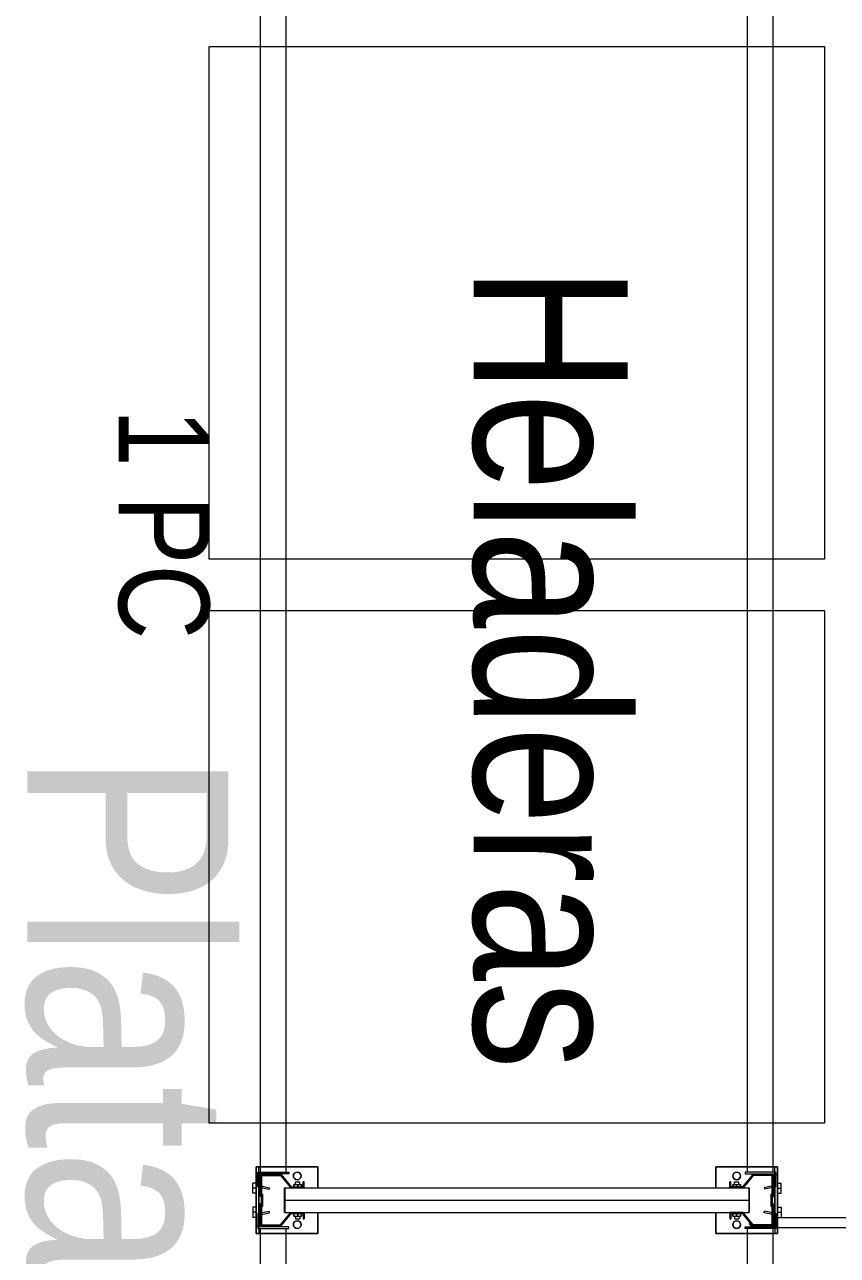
# Model space of a CAD drawing. Header units: metres. Extents: x 0 to 8715937, y -236336 to 216.
# Drawn here: x 126.954 to 128.539, y 80.287 to 82.687 of the extents above; entities that cross this region are included whole.
import ezdxf

# ---------------------------------------------------------------- set-up
doc = ezdxf.new("R2010")
doc.units = ezdxf.units.M
doc.header["$MEASUREMENT"] = 0
for name, color, linetype in [('0-BLOCK-EQUIPAMIENTO', 7, 'Continuous'), ('AAA BAST', 5, 'Continuous'), ('AAA CONECT', 3, 'Continuous'), ('AAA LARG', 1, 'Continuous'), ('AAA PALLETS', 7, 'Continuous'), ('TEXTO', 7, 'Continuous')]:
    doc.layers.add(name, color=color, linetype=linetype)
doc.styles.add('AR', font='arial.ttf')

# ---------------------------------------------------------------- blocks, each defined once
blk = doc.blocks.new('1A MODULO D FTE')
at = {"layer": 'AAA BAST', "lineweight": 5}
for points in [[(-2.34, -0.835), (-2.34, -0.833), (-2.35, -0.833), (-2.35, -0.81), (-2.326, -0.79), (-2.326, -0.75), (-2.366, -0.75), (-2.366, -0.752), (-2.386, -0.752), (-2.386, -0.75), (-2.426, -0.75), (-2.426, -0.79), (-2.402, -0.81), (-2.402, -0.833), (-2.412, -0.833), (-2.412, -0.835), (-2.4, -0.835), (-2.4, -0.8091), (-2.424, -0.7891), (-2.424, -0.752), (-2.388, -0.752), (-2.388, -0.754), (-2.364, -0.754), (-2.364, -0.752), (-2.328, -0.752), (-2.328, -0.7891), (-2.352, -0.8091), (-2.352, -0.835)], [(-0.012, -0.835), (-0.012, -0.833), (-0.002, -0.833), (-0.002, -0.81), (-0.026, -0.79), (-0.026, -0.75), (0.014, -0.75), (0.014, -0.752), (0.034, -0.752), (0.034, -0.75), (0.074, -0.75), (0.074, -0.79), (0.05, -0.81), (0.05, -0.833), (0.06, -0.833), (0.06, -0.835), (0.048, -0.835), (0.048, -0.8091), (0.072, -0.7891), (0.072, -0.752), (0.036, -0.752), (0.036, -0.754), (0.012, -0.754), (0.012, -0.752), (-0.024, -0.752), (-0.024, -0.7891), (0, -0.8091), (0, -0.835)], [(-2.34, -1.665), (-2.34, -1.667), (-2.35, -1.667), (-2.35, -1.69), (-2.326, -1.71), (-2.326, -1.75), (-2.366, -1.75), (-2.366, -1.748), (-2.386, -1.748), (-2.386, -1.75), (-2.426, -1.75), (-2.426, -1.71), (-2.402, -1.69), (-2.402, -1.667), (-2.412, -1.667), (-2.412, -1.665), (-2.4, -1.665), (-2.4, -1.6909), (-2.424, -1.7109), (-2.424, -1.748), (-2.388, -1.748), (-2.388, -1.746), (-2.364, -1.746), (-2.364, -1.748), (-2.328, -1.748), (-2.328, -1.7109), (-2.352, -1.6909), (-2.352, -1.665)], [(-0.012, -1.665), (-0.012, -1.667), (-0.002, -1.667), (-0.002, -1.69), (-0.026, -1.71), (-0.026, -1.75), (0.014, -1.75), (0.014, -1.748), (0.034, -1.748), (0.034, -1.75), (0.074, -1.75), (0.074, -1.71), (0.05, -1.69), (0.05, -1.667), (0.06, -1.667), (0.06, -1.665), (0.048, -1.665), (0.048, -1.6909), (0.072, -1.7109), (0.072, -1.748), (0.036, -1.748), (0.036, -1.746), (0.012, -1.746), (0.012, -1.748), (-0.024, -1.748), (-0.024, -1.7109), (0, -1.6909), (0, -1.665)]]:
    blk.add_hatch(color=251, dxfattribs=at).paths.add_polyline_path(points)
at = {"layer": 'AAA BAST', "color": 251, "lineweight": 5}
for p, q in [((-2.426, -0.7418), (-2.441, -0.7418)), ((-2.441, -0.7418), (-2.441, -0.8618)), ((-2.326, -0.7418), (-2.426, -0.7418)), ((-2.426, -0.7418), (-2.426, -0.7468)), ((-2.3895, -0.7348), (-2.4095, -0.7348)), ((-2.4095, -0.7418), (-2.4095, -0.7348)), ((-2.3995, -0.7418), (-2.3995, -0.7348)), ((-2.3895, -0.7418), (-2.3895, -0.7348)), ((-2.3625, -0.7348), (-2.3425, -0.7348)), ((-2.3625, -0.7418), (-2.3625, -0.7348)), ((-2.3525, -0.7418), (-2.3525, -0.7348)), ((-2.3425, -0.7418), (-2.3425, -0.7348)), ((-2.326, -0.7468), (-2.326, -0.7418)), ((-2.311, -0.7418), (-2.326, -0.7418)), ((-2.311, -0.8618), (-2.311, -0.7418)), ((-0.041, -0.8618), (-0.041, -0.7418)), ((-0.041, -0.7418), (-0.026, -0.7418)), ((-0.026, -0.7468), (-0.026, -0.7418)), ((-0.026, -0.7418), (0.074, -0.7418)), ((0.0105, -0.7348), (-0.0095, -0.7348)), ((-0.0095, -0.7418), (-0.0095, -0.7348)), ((0.0005, -0.7418), (0.0005, -0.7348)), ((0.0105, -0.7418), (0.0105, -0.7348)), ((0.0375, -0.7348), (0.0575, -0.7348)), ((0.0375, -0.7418), (0.0375, -0.7348)), ((0.0475, -0.7418), (0.0475, -0.7348)), ((0.0575, -0.7418), (0.0575, -0.7348)), ((0.074, -0.7418), (0.074, -0.7468)), ((0.074, -0.7418), (0.089, -0.7418)), ((0.089, -0.7418), (0.089, -0.8618)), ((-2.426, -0.7468), (-2.441, -0.7468)), ((-2.426, -0.7468), (-2.326, -0.7468)), ((-2.386, -0.75), (-2.426, -0.75)), ((-2.426, -0.75), (-2.426, -0.79)), ((-2.424, -0.752), (-2.424, -0.7891)), ((-2.388, -0.752), (-2.424, -0.752)), ((-2.416, -0.75), (-2.416, -0.7468)), ((-2.416, -0.7468), (-2.383, -0.7468)), ((-2.388, -0.752), (-2.388, -0.754)), ((-2.364, -0.754), (-2.388, -0.754)), ((-2.386, -0.75), (-2.386, -0.752)), ((-2.386, -0.75), (-2.383, -0.75)), ((-2.366, -0.752), (-2.386, -0.752)), ((-2.383, -0.75), (-2.383, -0.7468)), ((-2.369, -0.75), (-2.369, -0.7468)), ((-2.366, -0.75), (-2.369, -0.75)), ((-2.326, -0.75), (-2.366, -0.75)), ((-2.366, -0.75), (-2.366, -0.752)), ((-2.328, -0.752), (-2.364, -0.752)), ((-2.364, -0.752), (-2.364, -0.754)), ((-2.336, -0.75), (-2.336, -0.7468)), ((-2.328, -0.752), (-2.328, -0.7891)), ((-2.326, -0.7468), (-2.311, -0.7468)), ((-2.326, -0.75), (-2.326, -0.79)), ((-0.026, -0.7468), (-0.041, -0.7468)), ((0.074, -0.7468), (-0.026, -0.7468)), ((-0.026, -0.75), (0.014, -0.75)), ((-0.026, -0.75), (-0.026, -0.79)), ((-0.024, -0.752), (-0.024, -0.7891)), ((-0.024, -0.752), (0.012, -0.752)), ((-0.016, -0.75), (-0.016, -0.7468)), ((0.012, -0.752), (0.012, -0.754)), ((0.012, -0.754), (0.036, -0.754)), ((0.014, -0.75), (0.014, -0.752)), ((0.014, -0.75), (0.017, -0.75)), ((0.014, -0.752), (0.034, -0.752)), ((0.017, -0.75), (0.017, -0.7468)), ((0.031, -0.75), (0.031, -0.7468)), ((0.064, -0.7468), (0.031, -0.7468)), ((0.034, -0.75), (0.031, -0.75)), ((0.034, -0.75), (0.074, -0.75)), ((0.034, -0.75), (0.034, -0.752)), ((0.036, -0.752), (0.072, -0.752)), ((0.036, -0.752), (0.036, -0.754)), ((0.064, -0.75), (0.064, -0.7468)), ((0.072, -0.752), (0.072, -0.7891)), ((0.074, -0.7468), (0.089, -0.7468)), ((0.074, -0.75), (0.074, -0.79)), ((-2.426, -0.79), (-2.402, -0.81)), ((-2.424, -0.7891), (-2.4, -0.8091)), ((-2.328, -0.7891), (-2.352, -0.8091)), ((-2.326, -0.79), (-2.35, -0.81)), ((-0.026, -0.79), (-0.002, -0.81)), ((-0.024, -0.7891), (0, -0.8091)), ((0.072, -0.7891), (0.048, -0.8091)), ((0.074, -0.79), (0.05, -0.81)), ((-2.402, -0.814), (-2.407, -0.814)), ((-2.407, -0.829), (-2.407, -0.814)), ((-2.402, -0.81), (-2.402, -0.833)), ((-2.4, -0.797), (-2.376, -0.797)), ((-2.4, -1.703), (-2.4, -0.797)), ((-2.4, -0.8091), (-2.4, -0.835)), ((-2.376, -0.797), (-2.352, -0.797)), ((-2.376, -1.703), (-2.376, -0.797)), ((-2.352, -1.703), (-2.352, -0.797)), ((-2.352, -0.8091), (-2.352, -0.835)), ((-2.35, -0.81), (-2.35, -0.833)), ((-2.345, -0.814), (-2.35, -0.814)), ((-2.35, -0.829), (-2.35, -0.814)), ((-2.345, -0.829), (-2.345, -0.814)), ((-0.007, -0.814), (-0.002, -0.814)), ((-0.007, -0.829), (-0.007, -0.814)), ((-0.002, -0.81), (-0.002, -0.833)), ((-0.002, -0.829), (-0.002, -0.814)), ((0.024, -0.797), (0, -0.797)), ((0, -1.703), (0, -0.797)), ((0, -0.8091), (0, -0.835)), ((0.048, -0.797), (0.024, -0.797)), ((0.024, -1.703), (0.024, -0.797)), ((0.048, -1.703), (0.048, -0.797)), ((0.048, -0.8091), (0.048, -0.835)), ((0.05, -0.81), (0.05, -0.833)), ((0.05, -0.814), (0.055, -0.814)), ((0.055, -0.829), (0.055, -0.814)), ((-2.402, -0.833), (-2.412, -0.833)), ((-2.412, -0.833), (-2.412, -0.835)), ((-2.4, -0.835), (-2.412, -0.835)), ((-2.402, -0.8215), (-2.407, -0.8215)), ((-2.402, -0.829), (-2.407, -0.829)), ((-2.352, -0.835), (-2.34, -0.835)), ((-2.345, -0.8215), (-2.35, -0.8215)), ((-2.345, -0.829), (-2.35, -0.829)), ((-2.35, -0.833), (-2.34, -0.833)), ((-2.345, -0.8172), (-2.34, -0.8172)), ((-2.345, -0.8257), (-2.34, -0.8257)), ((-2.34, -0.8257), (-2.34, -0.8172)), ((-2.34, -0.835), (-2.34, -0.833)), ((-0.007, -0.8172), (-0.012, -0.8172)), ((-0.012, -0.8257), (-0.012, -0.8172)), ((-0.007, -0.8257), (-0.012, -0.8257)), ((-0.002, -0.833), (-0.012, -0.833)), ((-0.012, -0.835), (-0.012, -0.833)), ((0, -0.835), (-0.012, -0.835)), ((-0.007, -0.8215), (-0.002, -0.8215)), ((-0.007, -0.829), (-0.002, -0.829)), ((0.048, -0.835), (0.06, -0.835)), ((0.05, -0.8215), (0.055, -0.8215)), ((0.05, -0.829), (0.055, -0.829)), ((0.05, -0.833), (0.06, -0.833)), ((0.06, -0.833), (0.06, -0.835)), ((-2.441, -0.8618), (-2.4, -0.8618)), ((-2.352, -0.8618), (-2.311, -0.8618)), ((0, -0.8618), (-0.041, -0.8618)), ((0.089, -0.8618), (0.048, -0.8618)), ((-2.441, -1.7582), (-2.441, -1.6382)), ((-2.441, -1.6382), (-2.4, -1.6382)), ((-2.352, -1.6382), (-2.311, -1.6382)), ((-2.311, -1.6382), (-2.311, -1.7582)), ((0, -1.6382), (-0.041, -1.6382)), ((-0.041, -1.6382), (-0.041, -1.7582)), ((0.089, -1.6382), (0.048, -1.6382)), ((0.089, -1.7582), (0.089, -1.6382)), ((-2.4, -1.665), (-2.412, -1.665)), ((-2.412, -1.667), (-2.412, -1.665)), ((-2.402, -1.667), (-2.412, -1.667)), ((-2.402, -1.6699), (-2.407, -1.6699)), ((-2.407, -1.6849), (-2.407, -1.6699)), ((-2.402, -1.6774), (-2.407, -1.6774)), ((-2.402, -1.69), (-2.402, -1.667)), ((-2.4, -1.6909), (-2.4, -1.665)), ((-2.352, -1.6909), (-2.352, -1.665)), ((-2.352, -1.665), (-2.34, -1.665)), ((-2.35, -1.69), (-2.35, -1.667)), ((-2.35, -1.667), (-2.34, -1.667)), ((-2.345, -1.6699), (-2.35, -1.6699)), ((-2.35, -1.6849), (-2.35, -1.6699)), ((-2.345, -1.6774), (-2.35, -1.6774)), ((-2.345, -1.6849), (-2.345, -1.6699)), ((-2.345, -1.6732), (-2.34, -1.6732)), ((-2.34, -1.665), (-2.34, -1.667)), ((-2.34, -1.6817), (-2.34, -1.6732)), ((0, -1.665), (-0.012, -1.665)), ((-0.012, -1.665), (-0.012, -1.667)), ((-0.002, -1.667), (-0.012, -1.667)), ((-0.007, -1.6732), (-0.012, -1.6732)), ((-0.012, -1.6817), (-0.012, -1.6732)), ((-0.007, -1.6699), (-0.002, -1.6699)), ((-0.007, -1.6849), (-0.007, -1.6699)), ((-0.007, -1.6774), (-0.002, -1.6774)), ((-0.002, -1.69), (-0.002, -1.667)), ((-0.002, -1.6849), (-0.002, -1.6699)), ((0, -1.6909), (0, -1.665)), ((0.048, -1.6909), (0.048, -1.665)), ((0.048, -1.665), (0.06, -1.665)), ((0.05, -1.69), (0.05, -1.667)), ((0.05, -1.667), (0.06, -1.667)), ((0.05, -1.6699), (0.055, -1.6699)), ((0.05, -1.6774), (0.055, -1.6774)), ((0.055, -1.6849), (0.055, -1.6699)), ((0.06, -1.667), (0.06, -1.665)), ((-2.426, -1.71), (-2.402, -1.69)), ((-2.424, -1.7109), (-2.4, -1.6909)), ((-2.402, -1.6849), (-2.407, -1.6849)), ((-2.4, -1.703), (-2.376, -1.703)), ((-2.376, -1.703), (-2.352, -1.703)), ((-2.328, -1.7109), (-2.352, -1.6909)), ((-2.345, -1.6849), (-2.35, -1.6849)), ((-2.326, -1.71), (-2.35, -1.69)), ((-2.345, -1.6817), (-2.34, -1.6817)), ((-0.026, -1.71), (-0.002, -1.69)), ((-0.024, -1.7109), (0, -1.6909)), ((-0.007, -1.6817), (-0.012, -1.6817)), ((-0.007, -1.6849), (-0.002, -1.6849)), ((0.024, -1.703), (0, -1.703)), ((0.048, -1.703), (0.024, -1.703)), ((0.072, -1.7109), (0.048, -1.6909)), ((0.05, -1.6849), (0.055, -1.6849)), ((0.074, -1.71), (0.05, -1.69)), ((-2.426, -1.75), (-2.426, -1.71)), ((-2.424, -1.748), (-2.424, -1.7109)), ((-2.328, -1.748), (-2.328, -1.7109)), ((-2.326, -1.75), (-2.326, -1.71)), ((-0.026, -1.75), (-0.026, -1.71)), ((-0.024, -1.748), (-0.024, -1.7109)), ((0.072, -1.748), (0.072, -1.7109)), ((0.074, -1.75), (0.074, -1.71)), ((-2.386, -1.75), (-2.426, -1.75)), ((-2.388, -1.748), (-2.424, -1.748)), ((-2.416, -1.75), (-2.416, -1.7532)), ((-2.388, -1.748), (-2.388, -1.746)), ((-2.364, -1.746), (-2.388, -1.746)), ((-2.366, -1.748), (-2.386, -1.748)), ((-2.386, -1.75), (-2.386, -1.748)), ((-2.386, -1.75), (-2.383, -1.75)), ((-2.383, -1.75), (-2.383, -1.7532)), ((-2.369, -1.75), (-2.369, -1.7532)), ((-2.366, -1.75), (-2.369, -1.75)), ((-2.366, -1.75), (-2.366, -1.748)), ((-2.326, -1.75), (-2.366, -1.75)), ((-2.364, -1.748), (-2.364, -1.746)), ((-2.328, -1.748), (-2.364, -1.748)), ((-2.336, -1.75), (-2.336, -1.7532)), ((-0.026, -1.75), (0.014, -1.75)), ((-0.024, -1.748), (0.012, -1.748)), ((-0.016, -1.75), (-0.016, -1.7532)), ((0.012, -1.748), (0.012, -1.746)), ((0.012, -1.746), (0.036, -1.746)), ((0.014, -1.748), (0.034, -1.748)), ((0.014, -1.75), (0.014, -1.748)), ((0.014, -1.75), (0.017, -1.75)), ((0.017, -1.75), (0.017, -1.7532)), ((0.031, -1.75), (0.031, -1.7532)), ((0.034, -1.75), (0.031, -1.75)), ((0.034, -1.75), (0.034, -1.748)), ((0.034, -1.75), (0.074, -1.75)), ((0.036, -1.748), (0.036, -1.746)), ((0.036, -1.748), (0.072, -1.748)), ((0.064, -1.75), (0.064, -1.7532)), ((-2.426, -1.7532), (-2.441, -1.7532)), ((-2.426, -1.7582), (-2.441, -1.7582)), ((-2.426, -1.7532), (-2.326, -1.7532)), ((-2.426, -1.7582), (-2.426, -1.7532)), ((-2.326, -1.7582), (-2.426, -1.7582)), ((-2.416, -1.7532), (-2.383, -1.7532)), ((-2.4095, -1.7582), (-2.4095, -1.7652)), ((-2.3895, -1.7652), (-2.4095, -1.7652)), ((-2.3995, -1.7582), (-2.3995, -1.7652)), ((-2.3895, -1.7582), (-2.3895, -1.7652)), ((-2.3625, -1.7582), (-2.3625, -1.7652)), ((-2.3625, -1.7652), (-2.3425, -1.7652)), ((-2.3525, -1.7582), (-2.3525, -1.7652)), ((-2.3425, -1.7582), (-2.3425, -1.7652)), ((-2.326, -1.7532), (-2.326, -1.7582)), ((-2.326, -1.7532), (-2.311, -1.7532)), ((-2.311, -1.7582), (-2.326, -1.7582)), ((-0.026, -1.7532), (-0.041, -1.7532)), ((-0.041, -1.7582), (-0.026, -1.7582)), ((0.074, -1.7532), (-0.026, -1.7532)), ((-0.026, -1.7532), (-0.026, -1.7582)), ((-0.026, -1.7582), (0.074, -1.7582)), ((-0.0095, -1.7582), (-0.0095, -1.7652)), ((0.0105, -1.7652), (-0.0095, -1.7652)), ((0.0005, -1.7582), (0.0005, -1.7652)), ((0.0105, -1.7582), (0.0105, -1.7652)), ((0.064, -1.7532), (0.031, -1.7532)), ((0.0375, -1.7582), (0.0375, -1.7652)), ((0.0375, -1.7652), (0.0575, -1.7652)), ((0.0475, -1.7582), (0.0475, -1.7652)), ((0.0575, -1.7582), (0.0575, -1.7652)), ((0.074, -1.7582), (0.074, -1.7532)), ((0.074, -1.7532), (0.089, -1.7532)), ((0.074, -1.7582), (0.089, -1.7582))]:
    blk.add_line(p, q, dxfattribs=at)
for centre in [(-2.4235, -0.8215), (-2.3285, -0.8215), (-0.0235, -0.8215), (0.0715, -0.8215), (-2.4235, -1.6785), (-2.3285, -1.6785), (-0.0235, -1.6785), (0.0715, -1.6785)]:
    blk.add_circle(centre, 0.0075, dxfattribs=at)
at = {"layer": 'AAA CONECT', "color": 251, "lineweight": 5, "ltscale": 0.21}
for p, q in [((-2.43, -0.4591), (-2.43, -0.7909)), ((-0.03, -0.4591), (-0.03, -0.7909)), ((-2.41, -0.5066), (-2.41, -0.7434)), ((-0.01, -0.5066), (-0.01, -0.7434))]:
    blk.add_line(p, q, dxfattribs=at)
at = {"layer": 'AAA CONECT', "color": 251, "lineweight": 5}
for p, q in [((-2.41, -0.7434), (-2.415, -0.7484)), ((-0.01, -0.7434), (-0.015, -0.7484)), ((-2.428, -0.7484), (-2.428, -0.79)), ((-2.428, -0.7484), (-2.415, -0.7484)), ((-0.028, -0.7484), (-0.028, -0.79)), ((-0.028, -0.7484), (-0.015, -0.7484)), ((-2.4223, -0.7973), (-2.43, -0.7909)), ((-2.421, -0.7958), (-2.428, -0.79)), ((-0.0223, -0.7973), (-0.03, -0.7909)), ((-0.021, -0.7958), (-0.028, -0.79)), ((-2.4223, -0.7973), (-2.421, -0.7958)), ((-0.0223, -0.7973), (-0.021, -0.7958))]:
    blk.add_line(p, q, dxfattribs=at)
at = {"layer": 'AAA LARG', "color": 251, "lineweight": 5}
for p, q in [((-2.35, -0.745), (-2.3547, -0.7671)), ((-2.3516, -0.7678), (-2.3547, -0.7671)), ((-2.3474, -0.7482), (-2.3516, -0.7678)), ((-2.35, -0.745), (-2.321, -0.745)), ((-2.3242, -0.7482), (-2.3474, -0.7482)), ((-2.3242, -0.805), (-2.3242, -0.7482)), ((-2.321, -0.745), (-2.321, -0.805)), ((-2.321, -0.75), (-0.031, -0.75)), ((-0.002, -0.745), (-0.031, -0.745)), ((-0.031, -0.745), (-0.031, -0.805)), ((-0.0278, -0.805), (-0.0278, -0.7482)), ((-0.0278, -0.7482), (-0.0046, -0.7482)), ((-0.0046, -0.7482), (-0.0004, -0.7678)), ((-0.002, -0.745), (0.0027, -0.7671)), ((-0.0004, -0.7678), (0.0027, -0.7671)), ((-2.321, -0.805), (-2.3242, -0.805)), ((-2.321, -0.8), (-0.031, -0.8)), ((-0.031, -0.805), (-0.0278, -0.805)), ((-2.321, -1.695), (-2.3242, -1.695)), ((-2.3242, -1.695), (-2.3242, -1.7518)), ((-2.321, -1.755), (-2.321, -1.695)), ((-2.321, -1.7), (-0.031, -1.7)), ((-0.031, -1.755), (-0.031, -1.695)), ((-0.031, -1.695), (-0.0278, -1.695)), ((-0.0278, -1.695), (-0.0278, -1.7518)), ((-2.3516, -1.7322), (-2.3547, -1.7329)), ((-2.35, -1.755), (-2.3547, -1.7329)), ((-2.3474, -1.7518), (-2.3516, -1.7322)), ((-2.3242, -1.7518), (-2.3474, -1.7518)), ((-2.321, -1.75), (-0.031, -1.75)), ((-0.0278, -1.7518), (-0.0046, -1.7518)), ((-0.0046, -1.7518), (-0.0004, -1.7322)), ((-0.002, -1.755), (0.0027, -1.7329)), ((-0.0004, -1.7322), (0.0027, -1.7329)), ((-2.35, -1.755), (-2.321, -1.755)), ((-0.002, -1.755), (-0.031, -1.755))]:
    blk.add_line(p, q, dxfattribs=at)
at = {"layer": 'AAA PALLETS', "color": 251, "lineweight": 5, "ltscale": 0.21}
for p, q in [((-1.226, -0.65), (-2.226, -0.65)), ((-2.226, -0.65), (-2.226, -1.85)), ((-1.226, -1.85), (-1.226, -0.65)), ((-0.126, -0.65), (-1.126, -0.65)), ((-1.126, -0.65), (-1.126, -1.85)), ((-0.126, -1.85), (-0.126, -0.65)), ((-2.226, -1.85), (-1.226, -1.85)), ((-1.126, -1.85), (-0.126, -1.85))]:
    blk.add_line(p, q, dxfattribs=at)
blk = doc.blocks.new('DPM-EQUIPAMIENTO')
at = {"layer": 'AAA BAST', "xscale": -1, "rotation": 270}
for p in [(41.4439, 82.7703), (41.4439, 80.3703)]:
    blk.add_blockref('1A MODULO D FTE', p, dxfattribs=at)

msp = doc.modelspace()

# ---------------------------------------------------------------- hatches: boundary and pattern name
at = {"layer": 'AAA BAST', "lineweight": 5}
for points in [[(127.4989, 80.3583), (127.4969, 80.3583), (127.4969, 80.3683), (127.4739, 80.3683), (127.4539, 80.3443), (127.4139, 80.3443), (127.4139, 80.3843), (127.4159, 80.3843), (127.4159, 80.4043), (127.4139, 80.4043), (127.4139, 80.4443), (127.4539, 80.4443), (127.4739, 80.4203), (127.4969, 80.4203), (127.4969, 80.4303), (127.4989, 80.4303), (127.4989, 80.4183), (127.473, 80.4183), (127.453, 80.4423), (127.4159, 80.4423), (127.4159, 80.4063), (127.4179, 80.4063), (127.4179, 80.3823), (127.4159, 80.3823), (127.4159, 80.3463), (127.453, 80.3463), (127.473, 80.3703), (127.4989, 80.3703)], [(127.4989, 80.4303), (127.4969, 80.4303), (127.4969, 80.4203), (127.4739, 80.4203), (127.4539, 80.4443), (127.4139, 80.4443), (127.4139, 80.4043), (127.4159, 80.4043), (127.4159, 80.3843), (127.4139, 80.3843), (127.4139, 80.3443), (127.4539, 80.3443), (127.4739, 80.3683), (127.4969, 80.3683), (127.4969, 80.3583), (127.4989, 80.3583), (127.4989, 80.3703), (127.473, 80.3703), (127.453, 80.3463), (127.4159, 80.3463), (127.4159, 80.3823), (127.4179, 80.3823), (127.4179, 80.4063), (127.4159, 80.4063), (127.4159, 80.4423), (127.453, 80.4423), (127.473, 80.4183), (127.4989, 80.4183)], [(128.3289, 80.3583), (128.3309, 80.3583), (128.3309, 80.3683), (128.3539, 80.3683), (128.3739, 80.3443), (128.4139, 80.3443), (128.4139, 80.3843), (128.4119, 80.3843), (128.4119, 80.4043), (128.4139, 80.4043), (128.4139, 80.4443), (128.3739, 80.4443), (128.3539, 80.4203), (128.3309, 80.4203), (128.3309, 80.4303), (128.3289, 80.4303), (128.3289, 80.4183), (128.3549, 80.4183), (128.3749, 80.4423), (128.4119, 80.4423), (128.4119, 80.4063), (128.4099, 80.4063), (128.4099, 80.3823), (128.4119, 80.3823), (128.4119, 80.3463), (128.3749, 80.3463), (128.3549, 80.3703), (128.3289, 80.3703)], [(128.3289, 80.4303), (128.3309, 80.4303), (128.3309, 80.4203), (128.3539, 80.4203), (128.3739, 80.4443), (128.4139, 80.4443), (128.4139, 80.4043), (128.4119, 80.4043), (128.4119, 80.3843), (128.4139, 80.3843), (128.4139, 80.3443), (128.3739, 80.3443), (128.3539, 80.3683), (128.3309, 80.3683), (128.3309, 80.3583), (128.3289, 80.3583), (128.3289, 80.3703), (128.3549, 80.3703), (128.3749, 80.3463), (128.4119, 80.3463), (128.4119, 80.3823), (128.4099, 80.3823), (128.4099, 80.4063), (128.4119, 80.4063), (128.4119, 80.4423), (128.3749, 80.4423), (128.3549, 80.4183), (128.3289, 80.4183)]]:
    msp.add_hatch(color=251, dxfattribs=at).paths.add_polyline_path(points)

# ---------------------------------------------------------------- linework, layer by layer
at = {"layer": 'AAA BAST', "color": 251, "lineweight": 5}
for p, q in [((127.4057, 80.4443), (127.4057, 80.4593)), ((127.4057, 80.4593), (127.5257, 80.4593)), ((127.5257, 80.4593), (127.4057, 80.4593)), ((127.4057, 80.4593), (127.4057, 80.4443)), ((127.4107, 80.4443), (127.4107, 80.4593)), ((127.4107, 80.4443), (127.4107, 80.4593)), ((127.5257, 80.4593), (127.5257, 80.4183)), ((127.5257, 80.4183), (127.5257, 80.4593)), ((128.4221, 80.4593), (128.3021, 80.4593)), ((128.3021, 80.4593), (128.3021, 80.4183)), ((128.3021, 80.4183), (128.3021, 80.4593)), ((128.3021, 80.4593), (128.4221, 80.4593)), ((128.4171, 80.4443), (128.4171, 80.4593)), ((128.4171, 80.4443), (128.4171, 80.4593)), ((128.4221, 80.4443), (128.4221, 80.4593)), ((128.4221, 80.4593), (128.4221, 80.4443)), ((127.3987, 80.4078), (127.3987, 80.4278)), ((127.4057, 80.4278), (127.3987, 80.4278)), ((127.3987, 80.4078), (127.3987, 80.4278)), ((127.4057, 80.4278), (127.3987, 80.4278)), ((127.4057, 80.3443), (127.4057, 80.4443)), ((127.4057, 80.4443), (127.4107, 80.4443)), ((127.4107, 80.4443), (127.4057, 80.4443)), ((127.4057, 80.4443), (127.4057, 80.3443)), ((127.4107, 80.4443), (127.4107, 80.3443)), ((127.4107, 80.3443), (127.4107, 80.4443)), ((127.4139, 80.4343), (127.4107, 80.4343)), ((127.4107, 80.4343), (127.4107, 80.4013)), ((127.4139, 80.4343), (127.4107, 80.4343)), ((127.4139, 80.4043), (127.4139, 80.4443)), ((127.4139, 80.4443), (127.4539, 80.4443)), ((127.4139, 80.4443), (127.4139, 80.4043)), ((127.4139, 80.4443), (127.4539, 80.4443)), ((127.4159, 80.4423), (127.453, 80.4423)), ((127.4159, 80.4063), (127.4159, 80.4423)), ((127.4159, 80.4423), (127.453, 80.4423)), ((127.4159, 80.4423), (127.4159, 80.4063)), ((127.453, 80.4423), (127.473, 80.4183)), ((127.453, 80.4423), (127.473, 80.4183)), ((127.4539, 80.4443), (127.4739, 80.4203)), ((127.4539, 80.4443), (127.4739, 80.4203)), ((127.479, 80.4203), (127.479, 80.4253)), ((127.479, 80.4253), (127.494, 80.4253)), ((127.479, 80.4253), (127.479, 80.4203)), ((127.479, 80.4253), (127.494, 80.4253)), ((127.4822, 80.4253), (127.4822, 80.4303)), ((127.4822, 80.4303), (127.4907, 80.4303)), ((127.4865, 80.4203), (127.4865, 80.4253)), ((127.4865, 80.4253), (127.4865, 80.4203)), ((127.4907, 80.4253), (127.4907, 80.4303)), ((127.494, 80.4203), (127.494, 80.4253)), ((127.494, 80.4253), (127.494, 80.4203)), ((127.4969, 80.4203), (127.4969, 80.4303)), ((127.4969, 80.4303), (127.4989, 80.4303)), ((127.4969, 80.4203), (127.4969, 80.4303)), ((127.4989, 80.4303), (127.4969, 80.4303)), ((127.4989, 80.4183), (127.4989, 80.4303)), ((127.4989, 80.4183), (127.4989, 80.4303)), ((128.3289, 80.4183), (128.3289, 80.4303)), ((128.3309, 80.4303), (128.3289, 80.4303)), ((128.3289, 80.4183), (128.3289, 80.4303)), ((128.3289, 80.4303), (128.3309, 80.4303)), ((128.3309, 80.4203), (128.3309, 80.4303)), ((128.3309, 80.4203), (128.3309, 80.4303)), ((128.3349, 80.4203), (128.3349, 80.4253)), ((128.3349, 80.4253), (128.3499, 80.4253)), ((128.3349, 80.4253), (128.3349, 80.4203)), ((128.3349, 80.4253), (128.3499, 80.4253)), ((128.3382, 80.4253), (128.3382, 80.4303)), ((128.3382, 80.4303), (128.3467, 80.4303)), ((128.3424, 80.4203), (128.3424, 80.4253)), ((128.3424, 80.4253), (128.3424, 80.4203)), ((128.3467, 80.4253), (128.3467, 80.4303)), ((128.3499, 80.4203), (128.3499, 80.4253)), ((128.3499, 80.4253), (128.3499, 80.4203)), ((128.3739, 80.4443), (128.3539, 80.4203)), ((128.3739, 80.4443), (128.3539, 80.4203)), ((128.3749, 80.4423), (128.3549, 80.4183)), ((128.3749, 80.4423), (128.3549, 80.4183)), ((128.4139, 80.4443), (128.3739, 80.4443)), ((128.4139, 80.4443), (128.3739, 80.4443)), ((128.4119, 80.4423), (128.3749, 80.4423)), ((128.4119, 80.4423), (128.3749, 80.4423)), ((128.4119, 80.4063), (128.4119, 80.4423)), ((128.4119, 80.4423), (128.4119, 80.4063)), ((128.4139, 80.4043), (128.4139, 80.4443)), ((128.4139, 80.4443), (128.4139, 80.4043)), ((128.4139, 80.4343), (128.4171, 80.4343)), ((128.4139, 80.4343), (128.4171, 80.4343)), ((128.4171, 80.4443), (128.4171, 80.3443)), ((128.4221, 80.4443), (128.4171, 80.4443)), ((128.4171, 80.3443), (128.4171, 80.4443)), ((128.4171, 80.4443), (128.4221, 80.4443)), ((128.4171, 80.4343), (128.4171, 80.4013)), ((128.4221, 80.3443), (128.4221, 80.4443)), ((128.4221, 80.4443), (128.4221, 80.3443)), ((128.4221, 80.4278), (128.4291, 80.4278)), ((128.4221, 80.4278), (128.4291, 80.4278)), ((128.4291, 80.4078), (128.4291, 80.4278)), ((128.4291, 80.4078), (128.4291, 80.4278)), ((127.4057, 80.4178), (127.3987, 80.4178)), ((127.4057, 80.4178), (127.3987, 80.4178)), ((127.4057, 80.4078), (127.3987, 80.4078)), ((127.4057, 80.4078), (127.3987, 80.4078)), ((127.4139, 80.4013), (127.4107, 80.4013)), ((127.4139, 80.4013), (127.4107, 80.4013)), ((127.4139, 80.4043), (127.4159, 80.4043)), ((127.4139, 80.4043), (127.4139, 80.4013)), ((127.4139, 80.4043), (127.4159, 80.4043)), ((127.4139, 80.4043), (127.4139, 80.4013)), ((127.4159, 80.4063), (127.4179, 80.4063)), ((127.4159, 80.4063), (127.4179, 80.4063)), ((127.4159, 80.3843), (127.4159, 80.4043)), ((127.4159, 80.4043), (127.4159, 80.3843)), ((127.4179, 80.3823), (127.4179, 80.4063)), ((127.4179, 80.4063), (127.4179, 80.3823)), ((127.461, 80.4183), (127.461, 80.3943)), ((127.461, 80.4183), (128.3669, 80.4183)), ((127.461, 80.3943), (127.461, 80.4183)), ((127.461, 80.4183), (128.3669, 80.4183)), ((127.473, 80.4183), (127.4989, 80.4183)), ((127.473, 80.4183), (127.4989, 80.4183)), ((127.4739, 80.4203), (127.4969, 80.4203)), ((127.4739, 80.4203), (127.4969, 80.4203)), ((127.479, 80.4203), (127.494, 80.4203)), ((128.3549, 80.4183), (128.3289, 80.4183)), ((128.3549, 80.4183), (128.3289, 80.4183)), ((128.3539, 80.4203), (128.3309, 80.4203)), ((128.3539, 80.4203), (128.3309, 80.4203)), ((128.3349, 80.4203), (128.3499, 80.4203)), ((128.3669, 80.4183), (128.3669, 80.3943)), ((128.3669, 80.3943), (128.3669, 80.4183)), ((128.4119, 80.4063), (128.4099, 80.4063)), ((128.4099, 80.3823), (128.4099, 80.4063)), ((128.4119, 80.4063), (128.4099, 80.4063)), ((128.4099, 80.4063), (128.4099, 80.3823)), ((128.4119, 80.3843), (128.4119, 80.4043)), ((128.4139, 80.4043), (128.4119, 80.4043)), ((128.4119, 80.4043), (128.4119, 80.3843)), ((128.4139, 80.4043), (128.4119, 80.4043)), ((128.4139, 80.4043), (128.4139, 80.4013)), ((128.4139, 80.4043), (128.4139, 80.4013)), ((128.4139, 80.4013), (128.4171, 80.4013)), ((128.4139, 80.4013), (128.4171, 80.4013)), ((128.4221, 80.4178), (128.4291, 80.4178)), ((128.4221, 80.4178), (128.4291, 80.4178)), ((128.4221, 80.4078), (128.4291, 80.4078)), ((128.4221, 80.4078), (128.4291, 80.4078)), ((127.3987, 80.3808), (127.3987, 80.3608)), ((127.4057, 80.3808), (127.3987, 80.3808)), ((127.3987, 80.3808), (127.3987, 80.3608)), ((127.4057, 80.3808), (127.3987, 80.3808)), ((127.4139, 80.3873), (127.4107, 80.3873)), ((127.4139, 80.3873), (127.4107, 80.3873)), ((127.4107, 80.3543), (127.4107, 80.3873)), ((127.4139, 80.3843), (127.4139, 80.3873)), ((127.4139, 80.3843), (127.4139, 80.3873)), ((127.4139, 80.3443), (127.4139, 80.3843)), ((127.4139, 80.3843), (127.4159, 80.3843)), ((127.4139, 80.3843), (127.4139, 80.3443)), ((127.4139, 80.3843), (127.4159, 80.3843)), ((127.4159, 80.3463), (127.4159, 80.3823)), ((127.4159, 80.3823), (127.4179, 80.3823)), ((127.4159, 80.3823), (127.4159, 80.3463)), ((127.4159, 80.3823), (127.4179, 80.3823)), ((127.461, 80.3943), (127.461, 80.3703)), ((127.461, 80.3943), (128.3669, 80.3943)), ((127.461, 80.3703), (127.461, 80.3943)), ((127.461, 80.3943), (128.3669, 80.3943)), ((128.3669, 80.3943), (128.3669, 80.3703)), ((128.3669, 80.3703), (128.3669, 80.3943)), ((128.4119, 80.3823), (128.4099, 80.3823)), ((128.4119, 80.3823), (128.4099, 80.3823)), ((128.4139, 80.3843), (128.4119, 80.3843)), ((128.4139, 80.3843), (128.4119, 80.3843)), ((128.4119, 80.3463), (128.4119, 80.3823)), ((128.4119, 80.3823), (128.4119, 80.3463)), ((128.4139, 80.3873), (128.4171, 80.3873)), ((128.4139, 80.3843), (128.4139, 80.3873)), ((128.4139, 80.3873), (128.4171, 80.3873)), ((128.4139, 80.3843), (128.4139, 80.3873)), ((128.4139, 80.3443), (128.4139, 80.3843)), ((128.4139, 80.3843), (128.4139, 80.3443)), ((128.4171, 80.3543), (128.4171, 80.3873)), ((128.4221, 80.3808), (128.4291, 80.3808)), ((128.4221, 80.3808), (128.4291, 80.3808)), ((128.4291, 80.3808), (128.4291, 80.3608)), ((128.4291, 80.3808), (128.4291, 80.3608)), ((127.4057, 80.3708), (127.3987, 80.3708)), ((127.4057, 80.3708), (127.3987, 80.3708)), ((127.4057, 80.3608), (127.3987, 80.3608)), ((127.4057, 80.3608), (127.3987, 80.3608)), ((127.4139, 80.3543), (127.4107, 80.3543)), ((127.4139, 80.3543), (127.4107, 80.3543)), ((127.453, 80.3463), (127.473, 80.3703)), ((127.453, 80.3463), (127.473, 80.3703)), ((127.4539, 80.3443), (127.4739, 80.3683)), ((127.4539, 80.3443), (127.4739, 80.3683)), ((127.461, 80.3703), (128.3669, 80.3703)), ((127.461, 80.3703), (128.3669, 80.3703)), ((127.473, 80.3703), (127.4989, 80.3703)), ((127.473, 80.3703), (127.4989, 80.3703)), ((127.4739, 80.3683), (127.4969, 80.3683)), ((127.4739, 80.3683), (127.4969, 80.3683)), ((127.479, 80.3633), (127.479, 80.3683)), ((127.479, 80.3683), (127.494, 80.3683)), ((127.479, 80.3683), (127.479, 80.3633)), ((127.479, 80.3633), (127.494, 80.3633)), ((127.479, 80.3633), (127.494, 80.3633)), ((127.4822, 80.3633), (127.4822, 80.3583)), ((127.4822, 80.3583), (127.4907, 80.3583)), ((127.4865, 80.3633), (127.4865, 80.3683)), ((127.4865, 80.3683), (127.4865, 80.3633)), ((127.4907, 80.3633), (127.4907, 80.3583)), ((127.494, 80.3633), (127.494, 80.3683)), ((127.494, 80.3683), (127.494, 80.3633)), ((127.4969, 80.3683), (127.4969, 80.3583)), ((127.4969, 80.3683), (127.4969, 80.3583)), ((127.4989, 80.3583), (127.4969, 80.3583)), ((127.4969, 80.3583), (127.4989, 80.3583)), ((127.4989, 80.3703), (127.4989, 80.3583)), ((127.4989, 80.3703), (127.4989, 80.3583)), ((127.5257, 80.3703), (127.5257, 80.3293)), ((127.5257, 80.3293), (127.5257, 80.3703)), ((128.3021, 80.3703), (128.3021, 80.3293)), ((128.3021, 80.3293), (128.3021, 80.3703)), ((128.3549, 80.3703), (128.3289, 80.3703)), ((128.3289, 80.3703), (128.3289, 80.3583)), ((128.3549, 80.3703), (128.3289, 80.3703)), ((128.3289, 80.3703), (128.3289, 80.3583)), ((128.3289, 80.3583), (128.3309, 80.3583)), ((128.3309, 80.3583), (128.3289, 80.3583)), ((128.3539, 80.3683), (128.3309, 80.3683)), ((128.3309, 80.3683), (128.3309, 80.3583)), ((128.3539, 80.3683), (128.3309, 80.3683)), ((128.3309, 80.3683), (128.3309, 80.3583)), ((128.3349, 80.3633), (128.3349, 80.3683)), ((128.3349, 80.3683), (128.3499, 80.3683)), ((128.3349, 80.3683), (128.3349, 80.3633)), ((128.3349, 80.3633), (128.3499, 80.3633)), ((128.3349, 80.3633), (128.3499, 80.3633)), ((128.3382, 80.3633), (128.3382, 80.3583)), ((128.3382, 80.3583), (128.3467, 80.3583)), ((128.3424, 80.3633), (128.3424, 80.3683)), ((128.3424, 80.3683), (128.3424, 80.3633)), ((128.3467, 80.3633), (128.3467, 80.3583)), ((128.3499, 80.3633), (128.3499, 80.3683)), ((128.3499, 80.3683), (128.3499, 80.3633)), ((128.3739, 80.3443), (128.3539, 80.3683)), ((128.3739, 80.3443), (128.3539, 80.3683)), ((128.3749, 80.3463), (128.3549, 80.3703)), ((128.3749, 80.3463), (128.3549, 80.3703)), ((128.4139, 80.3543), (128.4171, 80.3543)), ((128.4139, 80.3543), (128.4171, 80.3543)), ((128.4221, 80.3708), (128.4291, 80.3708)), ((128.4221, 80.3708), (128.4291, 80.3708)), ((128.4221, 80.3608), (128.4291, 80.3608)), ((128.4221, 80.3608), (128.4291, 80.3608)), ((127.4107, 80.3443), (127.4057, 80.3443)), ((127.4057, 80.3293), (127.4057, 80.3443)), ((127.4057, 80.3443), (127.4107, 80.3443)), ((127.4057, 80.3443), (127.4057, 80.3293)), ((127.5257, 80.3293), (127.4057, 80.3293)), ((127.4057, 80.3293), (127.5257, 80.3293)), ((127.4107, 80.3443), (127.4107, 80.3293)), ((127.4107, 80.3443), (127.4107, 80.3293)), ((127.4139, 80.3443), (127.4539, 80.3443)), ((127.4139, 80.3443), (127.4539, 80.3443)), ((127.4159, 80.3463), (127.453, 80.3463)), ((127.4159, 80.3463), (127.453, 80.3463)), ((128.3021, 80.3293), (128.4221, 80.3293)), ((128.4221, 80.3293), (128.3021, 80.3293)), ((128.4139, 80.3443), (128.3739, 80.3443)), ((128.4139, 80.3443), (128.3739, 80.3443)), ((128.4119, 80.3463), (128.3749, 80.3463)), ((128.4119, 80.3463), (128.3749, 80.3463)), ((128.4171, 80.3443), (128.4221, 80.3443)), ((128.4171, 80.3443), (128.4171, 80.3293)), ((128.4221, 80.3443), (128.4171, 80.3443)), ((128.4171, 80.3443), (128.4171, 80.3293)), ((128.4221, 80.3293), (128.4221, 80.3443)), ((128.4221, 80.3443), (128.4221, 80.3293))]:
    msp.add_line(p, q, dxfattribs=at)
for centre in [(127.4854, 80.4418), (127.4854, 80.4418), (128.3424, 80.4418), (128.3424, 80.4418), (127.4854, 80.3468), (127.4854, 80.3468), (128.3424, 80.3468), (128.3424, 80.3468)]:
    msp.add_circle(centre, 0.0075, dxfattribs=at)
at = {"layer": 'AAA CONECT', "color": 251, "lineweight": 5}
for p, q in [((128.4205, 80.3603), (128.4155, 80.3553)), ((128.4205, 80.3603), (128.4155, 80.3553)), ((128.4155, 80.3423), (128.4155, 80.3553)), ((128.4155, 80.3423), (128.4155, 80.3553)), ((128.3666, 80.348), (128.3681, 80.3492)), ((128.3666, 80.348), (128.3681, 80.3492)), ((128.3666, 80.348), (128.373, 80.3403)), ((128.3666, 80.348), (128.373, 80.3403)), ((128.3681, 80.3492), (128.3739, 80.3423)), ((128.3681, 80.3492), (128.3739, 80.3423)), ((128.4155, 80.3423), (128.3739, 80.3423)), ((128.4155, 80.3423), (128.3739, 80.3423))]:
    msp.add_line(p, q, dxfattribs=at)
at = {"layer": 'AAA CONECT', "color": 251, "lineweight": 5, "ltscale": 0.21}
for p, q in [((128.6573, 80.3603), (128.4205, 80.3603)), ((128.6573, 80.3603), (128.4205, 80.3603)), ((128.7049, 80.3403), (128.373, 80.3403)), ((128.7049, 80.3403), (128.373, 80.3403))]:
    msp.add_line(p, q, dxfattribs=at)
at = {"layer": 'AAA LARG', "color": 251, "lineweight": 5}
for p, q in [((127.4139, 80.4493), (127.4139, 82.7393)), ((127.4639, 80.4493), (127.4639, 82.7393)), ((128.3639, 80.4493), (128.3639, 82.7393)), ((128.4139, 80.4493), (128.4139, 82.7393)), ((127.4089, 80.4203), (127.4089, 80.4493)), ((127.4089, 80.4493), (127.4689, 80.4493)), ((127.4689, 80.4493), (127.4689, 80.4461)), ((128.4189, 80.4493), (128.3589, 80.4493)), ((128.3589, 80.4493), (128.3589, 80.4461)), ((128.4189, 80.4203), (128.4189, 80.4493)), ((127.4689, 80.4461), (127.4121, 80.4461)), ((127.4121, 80.4461), (127.4121, 80.4229)), ((128.3589, 80.4461), (128.4157, 80.4461)), ((128.4157, 80.4461), (128.4157, 80.4229)), ((127.4089, 80.4203), (127.431, 80.4156)), ((127.4121, 80.4229), (127.4317, 80.4187)), ((127.4317, 80.4187), (127.431, 80.4156)), ((128.4157, 80.4229), (128.3962, 80.4187)), ((128.3962, 80.4187), (128.3968, 80.4156)), ((128.4189, 80.4203), (128.3968, 80.4156)), ((127.4089, 80.3683), (127.431, 80.373)), ((127.4089, 80.3683), (127.4089, 80.3393)), ((127.4121, 80.3657), (127.4317, 80.3698)), ((127.4121, 80.3425), (127.4121, 80.3657)), ((127.4317, 80.3698), (127.431, 80.373)), ((128.3962, 80.3698), (128.3968, 80.373)), ((128.4157, 80.3657), (128.3962, 80.3698)), ((128.4189, 80.3683), (128.3968, 80.373)), ((128.4157, 80.3425), (128.4157, 80.3657)), ((128.4189, 80.3683), (128.4189, 80.3393)), ((127.4089, 80.3393), (127.4689, 80.3393)), ((127.4689, 80.3425), (127.4121, 80.3425)), ((127.4139, 78.0493), (127.4139, 80.3393)), ((127.4639, 78.0493), (127.4639, 80.3393)), ((127.4689, 80.3393), (127.4689, 80.3425)), ((128.3589, 80.3393), (128.3589, 80.3425)), ((128.3589, 80.3425), (128.4157, 80.3425)), ((128.4189, 80.3393), (128.3589, 80.3393)), ((128.3639, 78.0493), (128.3639, 80.3393)), ((128.4139, 78.0493), (128.4139, 80.3393))]:
    msp.add_line(p, q, dxfattribs=at)
at = {"layer": 'AAA PALLETS', "color": 251, "lineweight": 5, "ltscale": 0.21}
for p, q in [((127.3139, 81.6443), (127.3139, 82.6443)), ((127.3139, 82.6443), (128.5139, 82.6443)), ((128.5139, 82.6443), (128.5139, 81.6443)), ((128.5139, 81.6443), (127.3139, 81.6443)), ((127.3139, 80.5443), (127.3139, 81.5443)), ((127.3139, 81.5443), (128.5139, 81.5443)), ((128.5139, 81.5443), (128.5139, 80.5443)), ((128.5139, 80.5443), (127.3139, 80.5443))]:
    msp.add_line(p, q, dxfattribs=at)

# ---------------------------------------------------------------- block references
at = {"layer": '0-BLOCK-EQUIPAMIENTO'}
msp.add_blockref('DPM-EQUIPAMIENTO', (87.72, 0), dxfattribs=at)

# ---------------------------------------------------------------- texts
at = {"layer": 'TEXTO', "ltscale": 0.1, "attachment_point": 1, "rotation": 270, "style": 'AR'}
for s, insert, char_height in [('\\pi1.2772;{\\fArial Narrow|b0|i0|c0|p34;Heladeras}', (128.1296, 83.4932), 0.300033), ('{\\fArial Narrow|b0|i0|c0|p34;1 PC}', (127.3139, 81.9374), 0.176497), ('\\pi0.98174;{\\fArial Narrow|b0|i0|c0|p34;Plataforma}', (127.3514, 82.249), 0.392096)]:
    msp.add_mtext_dynamic_manual_height_columns(s, width=4.08123, gutter_width=12.5, heights=[0], dxfattribs=dict(at, insert=insert, char_height=char_height))

doc.saveas('drawing.dxf')
